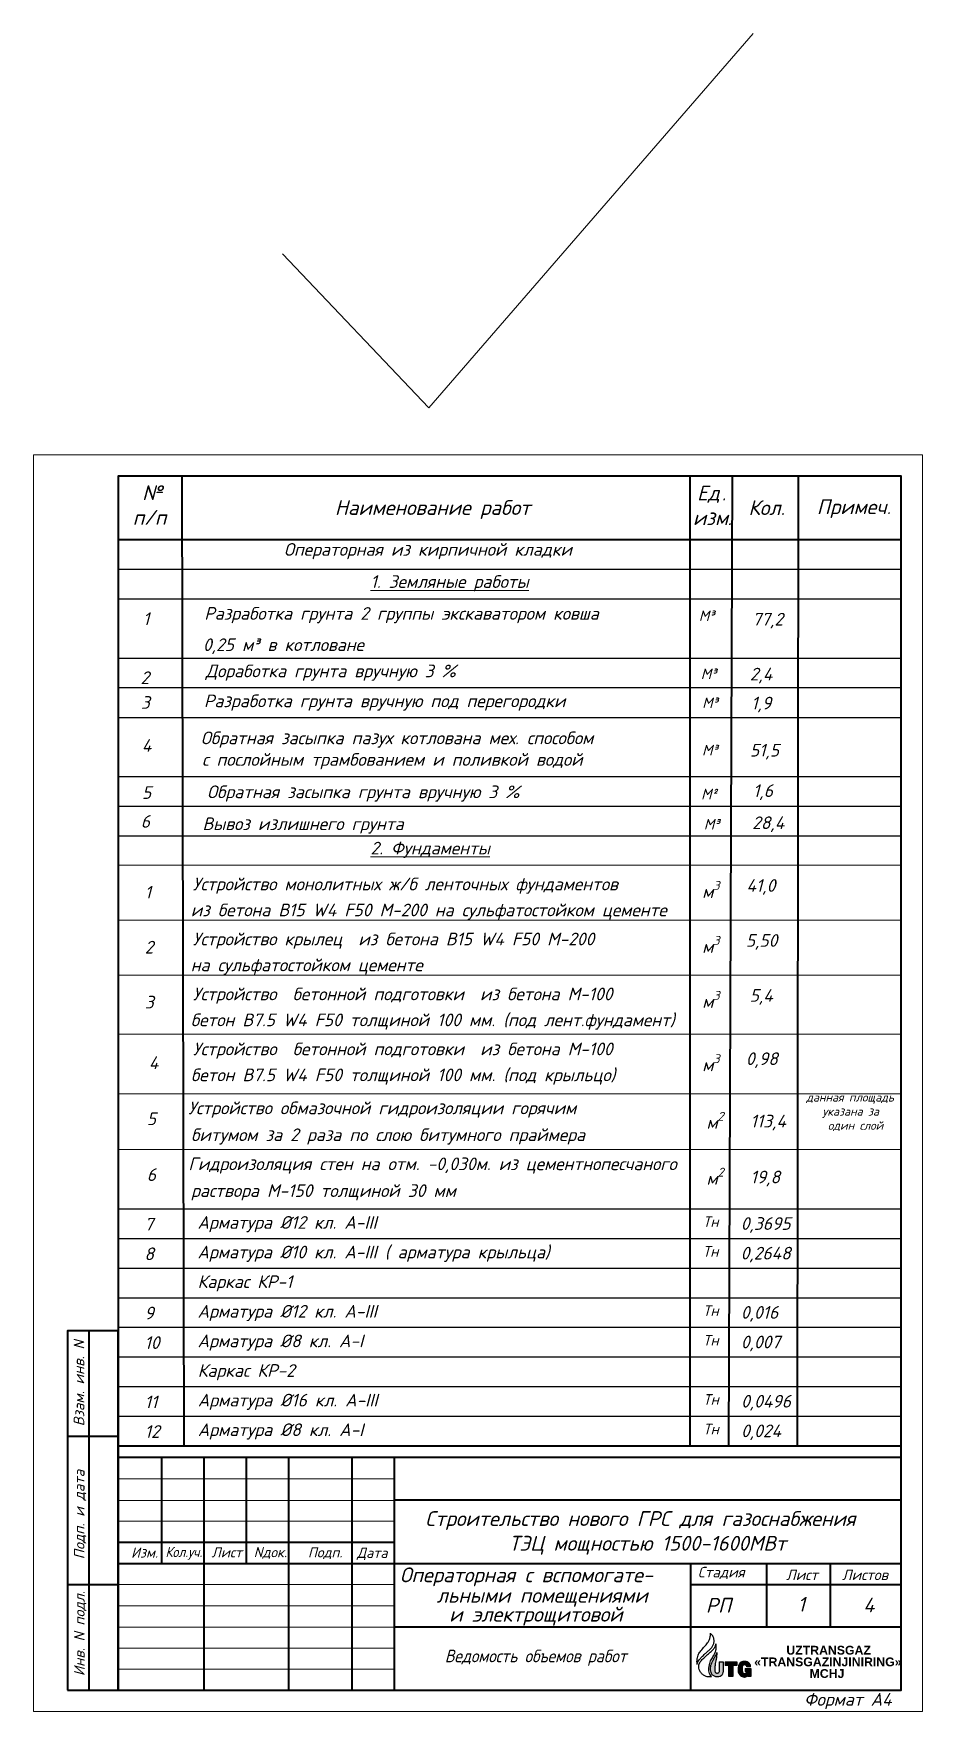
# Model space of a CAD drawing. Extents: x 108150 to 142535, y -18867 to -9422.
# Drawn here: x 141641.3 to 141851.3, y -16848.3 to -16451.7 of the extents above; entities that cross this region are included whole.
import ezdxf

# ---------------------------------------------------------------- set-up
doc = ezdxf.new("R2010")
doc.units = 0
doc.header["$MEASUREMENT"] = 0
doc.layers.add('12321', color=7, linetype='Continuous')
doc.layers.add('PDF2_Text', color=5, linetype='Continuous')
for name, color, linetype, lineweight in [('SNOVNOY', 3, 'Continuous', 70), ('Выносные', 8, 'Continuous', 15), ('Основные', 4, 'Continuous', 40), ('Текст', 2, 'Continuous', 15)]:
    doc.layers.add(name, color=color, linetype=linetype, lineweight=lineweight)
doc.styles.add('PDF Arial', font='arial.ttf')
doc.styles.add('ГОСТ', font='isocpeur.ttf', dxfattribs={"oblique": 15, "height": 2.5})
doc.styles.add('ГОСТ09', font='isocpeur.ttf', dxfattribs={"width": 0.9, "oblique": 15, "height": 3.5})
doc.styles.add('ГОСТ2.5', font='isocpeur.ttf', dxfattribs={"oblique": 15, "height": 2.5})
doc.styles.add('ГОСТ3', font='isocpeur.ttf', dxfattribs={"oblique": 15, "height": 3})

msp = doc.modelspace()

# ---------------------------------------------------------------- hatches: boundary and pattern name
at = {"layer": '12321', "lineweight": 25, "ltscale": 2}
h = msp.add_hatch(color=170, dxfattribs=at)
h.dxf.hatch_style = 1
edge = h.paths.add_edge_path()
edge.add_line((141804.2659, -16836.5821), (141803.3107, -16836.5821))
edge.add_line((141803.3107, -16836.5821), (141803.3107, -16838.7972))
edge.add_spline(control_points=[(141803.3107, -16838.7972), (141803.2978, -16838.9082), (141803.2777, -16839.0818), (141803.112, -16839.294), (141802.8993, -16839.3353), (141802.6835, -16839.3496), (141802.5276, -16839.2175), (141802.4349, -16839.0296), (141802.3964, -16838.8049), (141802.4007, -16838.4291), (141802.3834, -16837.9629), (141802.4234, -16837.4474), (141802.484, -16836.941), (141802.61, -16836.4605), (141802.6791, -16835.8562), (141802.8433, -16835.1958), (141802.8337, -16834.6757), (141802.8286, -16834.3988)], knot_values=[0, 0, 0, 0, 0.32175029, 0.50372886, 0.7413174, 0.93122956, 1.11213119, 1.29654799, 1.53988838, 1.77020295, 2.39711599, 2.90378622, 3.28253457, 3.88886889, 4.35336348, 5.06194669, 5.86905617, 5.86905617, 5.86905617, 5.86905617], degree=3, periodic=0)
edge.add_spline(control_points=[(141802.8286, -16834.3988), (141802.8189, -16834.42), (141802.716, -16834.6438), (141802.4703, -16835.1517), (141802.0655, -16835.8878), (141801.6636, -16836.6616), (141801.3165, -16837.43), (141801.3038, -16837.9675), (141801.2973, -16838.2429)], knot_values=[0, 0, 0, 0, 0.06833028, 0.72117683, 1.65163806, 2.52459263, 3.28438922, 4.0823675, 4.0823675, 4.0823675, 4.0823675], degree=3, periodic=0)
edge.add_spline(control_points=[(141801.2973, -16838.2429), (141801.301, -16838.3174), (141801.3152, -16838.6019), (141801.3714, -16839.0935), (141801.6375, -16839.6967), (141802.2259, -16840.0792), (141802.8998, -16840.2141), (141803.5632, -16840.0891), (141804.0536, -16839.697), (141804.236, -16839.2069), (141804.2579, -16838.9014), (141804.2659, -16838.7885)], knot_values=[0, 0, 0, 0, 0.2184505, 0.83381126, 1.44661398, 2.07318585, 2.80467327, 3.4162574, 3.99187545, 4.55748986, 4.88904194, 4.88904194, 4.88904194, 4.88904194], degree=3, periodic=0)
edge.add_line((141804.2659, -16838.7885), (141804.2659, -16836.5821))
h = msp.add_hatch(color=170, dxfattribs=at)
h.dxf.hatch_style = 1
h.paths.add_polyline_path([(141806.575, -16837.506), (141807.4672, -16837.506), (141807.4672, -16836.5821), (141804.764, -16836.5821), (141804.764, -16837.506), (141805.6029, -16837.506), (141805.6029, -16840.0631), (141806.575, -16840.0631)])
h = msp.add_hatch(color=170, dxfattribs=at)
h.dxf.hatch_style = 1
edge = h.paths.add_edge_path()
edge.add_spline(control_points=[(141810.7541, -16837.7948), (141810.7501, -16837.7089), (141810.7418, -16837.53), (141810.6622, -16837.2597), (141810.5211, -16837.0092), (141810.351, -16836.8455), (141810.1865, -16836.7292), (141810.0407, -16836.6335), (141809.8383, -16836.5775), (141809.6154, -16836.5175), (141809.3068, -16836.5193), (141808.9191, -16836.5022), (141808.4619, -16836.6662), (141808.1188, -16837.0652), (141807.8995, -16837.5231), (141807.7856, -16838.1226), (141807.7665, -16838.6754), (141807.8922, -16839.175), (141808.0997, -16839.5124), (141808.3442, -16839.893), (141808.716, -16840.0861), (141809.0372, -16840.1768), (141809.2734, -16840.205), (141809.5109, -16840.1883), (141809.7266, -16840.1037), (141809.9049, -16839.9869), (141810.0268, -16839.9074), (141810.0766, -16839.8749)], knot_values=[0, 0, 0, 0, 0.25111067, 0.5227896, 0.81665353, 1.0828984, 1.20521301, 1.40771753, 1.58789185, 1.81639069, 2.08087123, 2.48608788, 2.94981708, 3.44112246, 3.985778, 4.42046793, 5.22027539, 5.58514014, 5.90745935, 6.37746939, 6.88525477, 7.08490717, 7.35582828, 7.57743803, 7.77434882, 8.02634128, 8.20040993, 8.20040993, 8.20040993, 8.20040993], degree=3, periodic=0)
edge.add_line((141810.0766, -16839.8749), (141810.0766, -16840.0561))
edge.add_line((141810.0766, -16840.0561), (141810.8013, -16840.0561))
edge.add_line((141810.8013, -16840.0561), (141810.8013, -16838.2096))
edge.add_line((141810.8013, -16838.2096), (141809.4965, -16838.2096))
edge.add_line((141809.4965, -16838.2096), (141809.4965, -16838.8786))
edge.add_line((141809.4965, -16838.8786), (141809.9012, -16838.8786))
edge.add_spline(control_points=[(141809.9012, -16838.8786), (141809.9055, -16838.943), (141809.9141, -16839.0715), (141809.808, -16839.2355), (141809.6296, -16839.3501), (141809.412, -16839.3428), (141809.159, -16839.3493), (141808.9183, -16839.1955), (141808.7948, -16838.9046), (141808.7456, -16838.5773), (141808.7592, -16838.2205), (141808.759, -16837.9067), (141808.803, -16837.6394), (141808.9291, -16837.437), (141809.1632, -16837.3112), (141809.4323, -16837.3057), (141809.6764, -16837.4147), (141809.8405, -16837.5909), (141809.8438, -16837.7384), (141809.845, -16837.7948)], knot_values=[0, 0, 0, 0, 0.18476977, 0.36821541, 0.54027769, 0.78268383, 0.98616211, 1.27703997, 1.54700192, 1.88874392, 2.2406241, 2.58982635, 2.80813824, 3.0254609, 3.2613069, 3.55693344, 3.77661183, 4.03780399, 4.19947695, 4.19947695, 4.19947695, 4.19947695], degree=3, periodic=0)
edge.add_line((141809.845, -16837.7948), (141810.7541, -16837.7948))

# ---------------------------------------------------------------- linework, layer by layer
at = {"color": 1, "linetype": 'Continuous', "lineweight": 0}
for p, q in [((141734.7005, -16540.223), (141811.3212, -16451.7285)), ((141700.1584, -16503.821), (141734.7005, -16540.223))]:
    msp.add_line(p, q, dxfattribs=at)
at = {"layer": '12321', "color": 170, "lineweight": 25, "ltscale": 2}
for p, q in [((141803.3107, -16836.5821, -754.4947), (141804.2659, -16836.5821, -754.4947)), ((141803.3107, -16836.5821, -754.4947), (141803.3107, -16838.7972, -754.4947)), ((141804.2659, -16836.5821, -754.4947), (141804.2659, -16838.7885, -754.4947)), ((141804.764, -16836.5821, -754.4947), (141807.4672, -16836.5821, -754.4947)), ((141804.764, -16836.5821, -754.4947), (141804.764, -16837.506, -754.4947)), ((141805.6029, -16837.506, -754.4947), (141804.764, -16837.506, -754.4947)), ((141805.6029, -16840.0631, -754.4947), (141805.6029, -16837.506, -754.4947)), ((141807.4672, -16837.506, -754.4947), (141806.575, -16837.506, -754.4947)), ((141806.575, -16837.506, -754.4947), (141806.575, -16840.0631, -754.4947)), ((141807.4672, -16836.5821, -754.4947), (141807.4672, -16837.506, -754.4947)), ((141809.4965, -16838.2096, -754.4947), (141810.8013, -16838.2096, -754.4947)), ((141809.4965, -16838.2096, -754.4947), (141809.4965, -16838.8786, -754.4947)), ((141809.4965, -16838.8786, -754.4947), (141809.9012, -16838.8786, -754.4947)), ((141810.7541, -16837.7948, -754.4947), (141809.845, -16837.7948, -754.4947)), ((141810.8013, -16838.2096, -754.4947), (141810.8013, -16840.0561, -754.4947)), ((141806.575, -16840.0631, -754.4947), (141805.6029, -16840.0631, -754.4947)), ((141810.0766, -16840.0561, -754.4947), (141810.0766, -16839.8749, -754.4947)), ((141810.8013, -16840.0561, -754.4947), (141810.0766, -16840.0561, -754.4947))]:
    msp.add_line(p, q, dxfattribs=at)
at = {"layer": '12321', "color": 150, "lineweight": 25, "ltscale": 2}
for points in [[(141798.1454, -16837.2436, -754.4947), (141798.0796, -16836.4899, -754.4947), (141798.2012, -16835.6321, -754.4947), (141798.3499, -16835.0039, -754.4947), (141798.823, -16834.2609, -754.4947), (141799.6615, -16833.2253, -754.4947), (141800.2293, -16832.5693, -754.4947), (141800.5807, -16832.1302, -754.4947), (141800.8173, -16831.779, -754.4947), (141801.1117, -16831.1281, -754.4947), (141801.192, -16830.8156, -754.4947), (141801.2505, -16830.3638, -754.4947), (141801.2554, -16830.0211, -754.4947), (141801.2415, -16829.8374, -754.4947)], [(141798.1454, -16837.2436, -754.4947), (141798.3147, -16836.6133, -754.4947), (141798.6321, -16836.1142, -754.4947), (141799.1739, -16835.4881, -754.4947), (141800.0156, -16834.6738, -754.4947), (141800.5774, -16834.1732, -754.4947), (141801.173, -16833.6523, -754.4947), (141801.6936, -16833.0486, -754.4947), (141801.9652, -16832.4605, -754.4947), (141802.0818, -16832.0749, -754.4947), (141802.1042, -16831.2977, -754.4947), (141801.9178, -16830.7366, -754.4947), (141801.638, -16830.2666, -754.4947), (141801.3776, -16829.9968, -754.4947), (141801.2415, -16829.8374, -754.4947)]]:
    msp.add_spline(points, degree=3, dxfattribs=at)
at = {"layer": '12321', "color": 82, "lineweight": 25, "ltscale": 2, "true_color": 0x41c20a}
for points in [[(141801.5334, -16840.1548, -754.4947), (141800.6749, -16840.158, -754.4947), (141799.9159, -16839.9166, -754.4947), (141799.3149, -16839.506, -754.4947), (141798.8355, -16838.9, -754.4947), (141798.7378, -16838.718, -754.4947), (141798.5345, -16838.1208, -754.4947), (141798.5097, -16837.5194, -754.4947), (141798.6366, -16837.054, -754.4947), (141799.1302, -16836.2747, -754.4947), (141799.8626, -16835.5591, -754.4947), (141800.8152, -16834.678, -754.4947), (141801.6319, -16833.9748, -754.4947), (141801.9745, -16833.5786, -754.4947), (141802.3697, -16832.9629, -754.4947), (141802.4801, -16832.6417, -754.4947), (141802.5437, -16832.3435, -754.4947)], [(141801.5334, -16840.1548, -754.4947), (141801.0522, -16839.3484, -754.4947), (141800.9031, -16838.7184, -754.4947), (141800.9368, -16837.7494, -754.4947), (141801.0993, -16836.9973, -754.4947), (141801.3168, -16836.3807, -754.4947), (141801.8583, -16835.4241, -754.4947), (141802.1504, -16834.8753, -754.4947), (141802.4673, -16834.2038, -754.4947), (141802.5685, -16833.82, -754.4947), (141802.6289, -16833.3504, -754.4947), (141802.6529, -16832.9454, -754.4947), (141802.6253, -16832.6191, -754.4947), (141802.5437, -16832.3435, -754.4947)]]:
    msp.add_spline(points, degree=3, dxfattribs=at)
at = {"layer": '12321', "color": 170, "lineweight": 25, "ltscale": 2}
for points in [[(141801.2973, -16838.2429, -754.4947), (141801.3718, -16837.4286, -754.4947), (141801.6524, -16836.7024, -754.4947), (141802.0598, -16835.9061, -754.4947), (141802.5073, -16835.0642, -754.4947), (141802.7994, -16834.4624, -754.4947), (141802.8286, -16834.3988, -754.4947)], [(141803.3107, -16838.7972, -754.4947), (141803.2344, -16839.118, -754.4947), (141803.1145, -16839.2608, -754.4947), (141802.8819, -16839.3327, -754.4947), (141802.6875, -16839.3244, -754.4947), (141802.5401, -16839.212, -754.4947), (141802.4513, -16839.0452, -754.4947), (141802.4034, -16838.8005, -754.4947), (141802.3981, -16838.5645, -754.4947), (141802.3954, -16837.9222, -754.4947), (141802.4309, -16837.4042, -754.4947), (141802.4815, -16837.0194, -754.4947), (141802.6058, -16836.4107, -754.4947), (141802.6777, -16835.9402, -754.4947), (141802.8056, -16835.2255, -754.4947), (141802.8286, -16834.3988, -754.4947)], [(141804.2659, -16838.7885, -754.4947), (141804.2295, -16839.1263, -754.4947), (141804.0112, -16839.6631, -754.4947), (141803.5548, -16840.0368, -754.4947), (141802.9423, -16840.1691, -754.4947), (141802.2072, -16840.0225, -754.4947), (141801.6825, -16839.6525, -754.4947), (141801.4038, -16839.0899, -754.4947), (141801.3097, -16838.4664, -754.4947), (141801.2973, -16838.2429, -754.4947)], [(141810.7541, -16837.7948, -754.4947), (141810.7323, -16837.5384, -754.4947), (141810.655, -16837.271, -754.4947), (141810.5042, -16837.0103, -754.4947), (141810.3099, -16836.8188, -754.4947), (141810.2084, -16836.7453, -754.4947), (141810.0297, -16836.6398, -754.4947), (141809.8543, -16836.5821, -754.4947), (141809.626, -16836.5304, -754.4947), (141809.3553, -16836.5172, -754.4947), (141808.9402, -16836.5287, -754.4947), (141808.4954, -16836.6957, -754.4947), (141808.1496, -16837.0616, -754.4947), (141807.9089, -16837.5651, -754.4947), (141807.8169, -16838.0009, -754.4947), (141807.8143, -16838.8204, -754.4947), (141807.9141, -16839.1807, -754.4947), (141808.0744, -16839.4695, -754.4947), (141808.3659, -16839.8528, -754.4947), (141808.8179, -16840.1107, -754.4947), (141809.0149, -16840.1658, -754.4947), (141809.2907, -16840.1973, -754.4947), (141809.5167, -16840.1757, -754.4947), (141809.7058, -16840.1053, -754.4947), (141809.9272, -16839.9724, -754.4947), (141810.0766, -16839.8749, -754.4947)], [(141809.845, -16837.7948, -754.4947), (141809.826, -16837.6302, -754.4947), (141809.6575, -16837.4223, -754.4947), (141809.4521, -16837.3302, -754.4947), (141809.1493, -16837.3381, -754.4947), (141808.9386, -16837.4565, -754.4947), (141808.8175, -16837.6434, -754.4947), (141808.7711, -16837.8622, -754.4947), (141808.7569, -16838.2197, -754.4947), (141808.7569, -16838.5803, -754.4947), (141808.8148, -16838.9256, -754.4947), (141808.9386, -16839.173, -754.4947), (141809.1914, -16839.331, -754.4947), (141809.3994, -16839.345, -754.4947), (141809.6467, -16839.3221, -754.4947), (141809.7961, -16839.2284, -754.4947), (141809.8938, -16839.0678, -754.4947), (141809.9012, -16838.8786, -754.4947)]]:
    msp.add_spline(points, degree=3, dxfattribs=at)
at = {"layer": 'Выносные'}
for p, q in [((141661.3475, -16648.334, -754.4947), (141846.3475, -16648.334, -754.4947)), ((141661.3619, -16661.3276, -754.4947), (141846.3619, -16661.3276, -754.4947)), ((141661.3619, -16674.3213, -754.4947), (141846.3619, -16674.3213, -754.4947)), ((141661.3762, -16688.2196, -754.4947), (141846.3762, -16688.2196, -754.4947)), ((141661.3402, -16702.3276, -754.4947), (141846.3402, -16702.3276, -754.4947)), ((141661.3459, -16702.3276, -754.4947), (141846.3459, -16702.3276, -754.4947)), ((141661.1741, -16715.5407, -754.4947), (141846.1741, -16715.5407, -754.4947)), ((141661.2993, -16715.5407, -754.4947), (141846.2993, -16715.5407, -754.4947)), ((141661.3475, -16793.3494, -754.4947), (141726.5457, -16793.3494, -754.4947)), ((141726.5194, -16798.4799, -754.4947), (141661.3878, -16798.4799, -754.4947)), ((141661.3475, -16803.3494, -754.4947), (141726.5457, -16803.3494, -754.4947)), ((141661.3475, -16818.3494, -754.4947), (141726.5457, -16818.3494, -754.4947)), ((141661.3475, -16823.3494, -754.4947), (141726.5457, -16823.3494, -754.4947)), ((141726.5194, -16828.3811, -754.4947), (141661.3878, -16828.3811, -754.4947)), ((141661.3475, -16833.3494, -754.4947), (141726.5457, -16833.3494, -754.4947)), ((141661.3475, -16838.3494, -754.4947), (141726.5457, -16838.3494, -754.4947))]:
    msp.add_line(p, q, dxfattribs=at)
at = {"layer": 'Выносные', "elevation": -754.4947}
msp.add_lwpolyline([(141641.3475, -16848.334), (141851.3475, -16848.334), (141851.3475, -16551.334), (141641.3475, -16551.334)], close=True, dxfattribs=at)
at = {"layer": 'Основные'}
for p, q in [((141676.3956, -16556.334, -754.4947), (141676.8157, -16785.5407, -754.4947)), ((141796.3577, -16556.334, -754.4947), (141796.4021, -16785.5407, -754.4947)), ((141806.3677, -16556.334, -754.4947), (141805.5353, -16785.5407, -754.4947)), ((141822.0226, -16556.334, -754.4947), (141821.7404, -16785.5407, -754.4947)), ((141661.3475, -16571.334, -754.4947), (141846.3475, -16571.334, -754.4947)), ((141654.3766, -16758.334, -754.4947), (141654.3766, -16843.334, -754.4947)), ((141649.3475, -16783.3032, -754.4947), (141661.3475, -16783.3032, -754.4947)), ((141661.3134, -16785.5407, -754.4947), (141846.3134, -16785.5407, -754.4947)), ((141846.3475, -16788.334, -754.4947), (141661.3475, -16788.334, -754.4947)), ((141671.5457, -16788.334, -754.4947), (141671.5457, -16813.3494, -754.4947)), ((141681.5457, -16788.334, -754.4947), (141681.5457, -16843.334, -754.4947)), ((141691.5457, -16788.334, -754.4947), (141691.5457, -16813.3494, -754.4947)), ((141701.5457, -16788.334, -754.4947), (141701.5457, -16843.334, -754.4947)), ((141716.5457, -16788.334, -754.4947), (141716.5457, -16843.334, -754.4947)), ((141726.5457, -16788.334, -754.4947), (141726.5457, -16843.334, -754.4947)), ((141726.5457, -16798.3494, -754.4947), (141846.3475, -16798.3494, -754.4947)), ((141726.5457, -16813.3494, -754.4947), (141846.3475, -16813.3494, -754.4947)), ((141796.5457, -16813.3494, -754.4947), (141796.5457, -16843.334, -754.4947)), ((141814.5457, -16813.3494, -754.4947), (141814.5457, -16828.3494, -754.4947)), ((141829.5457, -16813.3494, -754.4947), (141829.5457, -16828.3494, -754.4947)), ((141649.3475, -16818.3032, -754.4947), (141661.3475, -16818.3032, -754.4947)), ((141796.5457, -16818.3494, -754.4947), (141846.3475, -16818.3494, -754.4947)), ((141726.5457, -16828.3494, -754.4947), (141846.3475, -16828.3494, -754.4947))]:
    msp.add_line(p, q, dxfattribs=at)
at = {"layer": 'Основные', "color": 252, "lineweight": 25}
for p, q in [((141661.3475, -16578.334, -754.4947), (141846.3475, -16578.334, -754.4947)), ((141661.3475, -16585.334, -754.4947), (141846.3475, -16585.334, -754.4947)), ((141661.3475, -16599.334, -754.4947), (141846.3475, -16599.334, -754.4947)), ((141661.3475, -16606.334, -754.4947), (141846.3475, -16606.334, -754.4947)), ((141661.3475, -16613.364, -754.4947), (141846.3475, -16613.364, -754.4947)), ((141661.3475, -16627.334, -754.4947), (141846.3475, -16627.334, -754.4947)), ((141661.3475, -16634.334, -754.4947), (141846.3475, -16634.334, -754.4947)), ((141661.3475, -16641.334, -754.4947), (141846.3475, -16641.334, -754.4947)), ((141661.3134, -16729.5407, -754.4947), (141846.3134, -16729.5407, -754.4947)), ((141661.3134, -16736.5407, -754.4947), (141846.3134, -16736.5407, -754.4947)), ((141661.3134, -16743.5407, -754.4947), (141846.3134, -16743.5407, -754.4947)), ((141661.3134, -16750.5407, -754.4947), (141846.3134, -16750.5407, -754.4947)), ((141661.3134, -16757.5407, -754.4947), (141846.3134, -16757.5407, -754.4947)), ((141661.3134, -16764.5407, -754.4947), (141846.3134, -16764.5407, -754.4947)), ((141661.3134, -16771.5407, -754.4947), (141846.3134, -16771.5407, -754.4947)), ((141661.3134, -16778.5407, -754.4947), (141846.3134, -16778.5407, -754.4947))]:
    msp.add_line(p, q, dxfattribs=at)
at = {"layer": 'Основные', "color": 4}
for p, q in [((141661.3475, -16808.3494, -754.4947), (141726.5457, -16808.3494, -754.4947)), ((141726.5194, -16813.4305, -754.4947), (141661.3878, -16813.4305, -754.4947))]:
    msp.add_line(p, q, dxfattribs=at)
at = {"layer": 'Основные', "elevation": -754.4947}
for points in [[(141661.3475, -16843.334), (141846.3475, -16843.334), (141846.3475, -16556.334), (141661.3475, -16556.334)], [(141649.3475, -16843.334), (141661.3475, -16843.334), (141661.3475, -16758.334), (141649.3475, -16758.334)]]:
    msp.add_lwpolyline(points, close=True, dxfattribs=at)

# ---------------------------------------------------------------- texts
at = {"color": 2, "ltscale": 0.9, "style": 'ГОСТ3', "oblique": 15}
for s, p in [('0,3695', (141808.4417, -16734.5086, -754.4947)), ('0,2648 ', (141808.4162, -16741.5086, -754.4947)), ('0,016', (141808.4697, -16755.5086, -754.4947)), ('0,007', (141808.4697, -16762.5086, -754.4947)), ('0,0496', (141808.5119, -16776.5086, -754.4947)), ('0,024', (141808.5119, -16783.5086, -754.4947))]:
    msp.add_text(s, height=3, dxfattribs=at).set_placement(p)
at = {"color": 2, "ltscale": 0.9, "insert": (141818.8168, -16702.1759, -754.4947), "char_height": 3, "width": 38.26247, "attachment_point": 1, "style": 'ГОСТ3'}
msp.add_mtext('  {\\H0.66667x; данная площадь\\P       указана за \\P        один слой}', dxfattribs=at)
at = {"layer": 'PDF2_Text', "lineweight": 25, "char_height": 2.07708, "attachment_point": 7, "style": 'PDF Arial'}
for s, insert in [('{\\fArial|b1|i0|c204|p34;«TRANSGAZINJINIRING»}', (141811.596, -16837.6816, -754.4947)), ('{\\fArial|b1|i0|c204|p34;UZTRANSGAZ}', (141819.1943, -16834.9259, -754.4947)), ('{\\fArial|b1|i0|c204|p34;MCHJ}', (141824.6935, -16840.4373, -754.4947))]:
    msp.add_mtext(s, dxfattribs=dict(at, insert=insert))
at = {"layer": 'SNOVNOY', "color": 3, "insert": (141733.7799, -16800.994, -754.4947), "char_height": 3.5, "width": 108.046652, "attachment_point": 1}
msp.add_mtext('\\pi0.10079;{\\fISOCPEUR|b0|i1|c204|p34;Строительство нового ГРС для газоснабжения \\P\\pi19.88905;ТЭЦ мощностью 1500-1600МВт}', dxfattribs=at)
at = {"layer": 'Текст', "linetype": 'ByBlock', "style": 'ГОСТ', "oblique": 15}
for s, p in [('Ед', (141798.0883, -16562.097, -754.4947)), ('.', (141803.9262, -16562.097, -754.4947)), ('изм', (141797.1066, -16567.9303, -754.4947)), ('.', (141805.288, -16567.9303, -754.4947))]:
    msp.add_text(s, height=3.5, dxfattribs=at).set_placement(p)
at = {"layer": 'Текст', "style": 'ГОСТ', "oblique": 15}
for s, p in [('Взам. инв. N', (141653.3198, -16780.9181, 1433.6043)), ('Подп. и дата', (141653.3887, -16812.3784, 1433.6043)), ('Инв. N подл.', (141653.4165, -16839.981, 1433.6043))]:
    msp.add_text(s, height=2.5, rotation=90, dxfattribs=at).set_placement(p)
at = {"layer": 'Текст', "color": 2, "style": 'ГОСТ', "oblique": 15}
for s, height, p in [('Изм.', 2.4, (141664.3887, -16811.9799, 1433.6043)), ('Лист', 2.4, (141683.3918, -16811.9117, 1433.6043)), ('Nдок.', 2.4, (141693.3571, -16811.8887, 1433.6043)), ('Подп.', 2.4, (141706.1713, -16811.9216, 1433.6043)), ('Дата', 2.4, (141717.7417, -16812.039, 1433.6043)), ('Стадия', 2.5, (141798.2817, -16816.6561, 1433.6043)), ('Лист', 2.5, (141819.1242, -16817.295, 1433.6043)), ('Листов', 2.5, (141832.338, -16817.295, 1433.6043))]:
    msp.add_text(s, height=height, dxfattribs=at).set_placement(p)
at = {"layer": 'Текст', "color": 2, "style": 'ГОСТ', "oblique": 15, "width": 0.9}
msp.add_text('Кол.уч.', height=2.4, dxfattribs=at).set_placement((141672.5036, -16811.8407, 1433.6043))
at = {"layer": 'Текст', "style": 'ГОСТ', "oblique": 15}
msp.add_text('Формат А4', height=3, dxfattribs=at).set_placement((141823.3883, -16846.9903, 1433.6043))
at = {"layer": 'Текст', "attachment_point": 1}
for s, insert, char_height, width, style in [('{\\fISOCPEUR|b0|i0|c204|p34; №^Jп/п }', (141664.7781, -16558.506, -754.4947), 3.5, 865.941396, 'ГОСТ'), ('{\\fISOCPEUR|b0|i0|c204|p34;Наименование работ}', (141712.5221, -16562.0163, -754.4947), 3.5, 865.941396, 'ГОСТ'), ('{\\fISOCPEUR|b0|i0|c204|p34;Кол.}', (141810.2399, -16562.0451, -754.4947), 3.5, 865.941396, 'ГОСТ'), ('Примеч.', (141826.3906, -16561.8304, -754.4947), 3.5, 865.941396, 'ГОСТ'), ('   Операторная из кирпичной кладки', (141694.7764, -16572.1668, -754.4947), 3, 865.941396, 'ГОСТ'), ('\\pi43.113;{\\L1. Земляные работы}', (141677.837, -16579.7629, -754.4947), 3, 115.731719, 'ГОСТ'), ('1', (141667.2018, -16588.5448, -754.4947), 3, 865.941396, 'ГОСТ'), ('Разработка грунта 2 группы экскаватором ковша  ', (141681.6737, -16587.2895, -754.4947), 3, 865.941396, 'ГОСТ3'), (' {\\H0.83333x;М³}', (141796.607, -16588.099, -754.4947), 3, 865.941396, 'ГОСТ3'), ('77,2', (141811.1531, -16588.6587, -754.4947), 3, 865.941396, 'ГОСТ3'), (' 0,25 м³ в котловане', (141679.4712, -16594.6847, -754.4947), 3, 865.941396, 'ГОСТ3'), ('Доработка грунта вручную 3 %', (141682.0001, -16600.8913, -754.4947), 3, 865.941396, 'ГОСТ3'), (' {\\H0.83333x;М³}', (141797.074, -16601.8204, -754.4947), 3, 865.941396, 'ГОСТ3'), ('2,4', (141810.579, -16601.6302, -754.4947), 3, 865.941396, 'ГОСТ3'), ('2', (141666.625, -16602.4848, -754.4947), 3, 865.941396, 'ГОСТ'), ('3', (141666.6992, -16608.3454, -754.4947), 3, 865.941396, 'ГОСТ'), ('Разработка грунта вручную под перегородки', (141681.5895, -16607.9662, -754.4947), 3, 865.941396, 'ГОСТ3'), (' {\\H0.83333x;М³}', (141797.3972, -16608.6756, -754.4947), 3, 865.941396, 'ГОСТ3'), ('1,9', (141810.9022, -16608.4854, -754.4947), 3, 865.941396, 'ГОСТ3'), ('Обратная засыпка пазух котлована мех. способом  ', (141680.8712, -16616.7134, -754.4947), 3, 865.941396, 'ГОСТ3'), ('4', (141666.9204, -16618.5044, -754.4947), 3, 865.941396, 'ГОСТ'), (' {\\H0.83333x;М³}', (141797.373, -16619.8476, -754.4947), 3, 865.941396, 'ГОСТ3'), ('51,5', (141810.5825, -16619.6267, -754.4947), 3, 865.941396, 'ГОСТ3'), ('с послойным трамбованием и поливкой водой', (141681.1594, -16621.8164, -754.4947), 3, 865.941396, 'ГОСТ3'), ('5', (141666.9457, -16629.6392, -754.4947), 3, 865.941396, 'ГОСТ'), ('Обратная засыпка грунта вручную 3 %', (141682.3368, -16629.4609, -754.4947), 3, 865.941396, 'ГОСТ3'), ('1,6', (141811.3352, -16629.1886, -754.4947), 3, 865.941396, 'ГОСТ3'), (' {\\H0.83333x;М²}', (141797.1493, -16630.2352, -754.4947), 3, 865.941396, 'ГОСТ3'), ('6', (141666.6777, -16636.4556, -754.4947), 3, 865.941396, 'ГОСТ'), ('Вывоз излишнего грунта ', (141681.2551, -16637.0163, -754.4947), 3, 865.941396, 'ГОСТ3'), (' {\\H0.83333x;М³}', (141797.7915, -16637.3728, -754.4947), 3, 865.941396, 'ГОСТ3'), ('28,4', (141811.1205, -16636.7718, -754.4947), 3, 865.941396, 'ГОСТ3'), ('\\pi43.113;{\\L2. Фундаменты}', (141677.837, -16642.7629, -754.4947), 3, 115.731719, 'ГОСТ'), ('1', (141667.6145, -16653.186, -754.4947), 3, 865.941396, 'ГОСТ3'), ('Устройство монолитных ж/б ленточных фундаментов', (141678.9688, -16651.2553, -754.4947), 3, 865.941396, 'ГОСТ3'), ('\\A1;\\pi1.11471;м{\\H0.7x;\\S3^ ;}', (141798.189, -16652.0331, -754.4947), 3, 7.765925, 'ГОСТ'), ('\\A1;\\pi0.25604;41,0', (141809.5181, -16651.6019, -754.4947), 3, 7.765925, 'ГОСТ'), ('из бетона В15 W4 F50 М-200 на сульфатостойком цементе ', (141678.4796, -16657.3885, -754.4947), 3, 865.941396, 'ГОСТ3'), ('Устройство крылец  из бетона В15 W4 F50 М-200', (141678.9688, -16664.249, -754.4947), 3, 865.941396, 'ГОСТ3'), ('\\A1;\\pi1.11471;м{\\H0.7x;\\S3^ ;}', (141798.189, -16665.0268, -754.4947), 3, 7.765925, 'ГОСТ'), ('\\A1;\\pi0.10604;5,50', (141809.5181, -16664.5956, -754.4947), 3, 7.765925, 'ГОСТ'), ('2', (141667.6145, -16666.1797, -754.4947), 3, 865.941396, 'ГОСТ3'), ('на сульфатостойком цементе\\P ', (141678.4796, -16670.3821, -754.4947), 3, 865.941396, 'ГОСТ3'), ('Устройство  бетонной подготовки  из бетона М-100', (141678.9833, -16677.2426, -754.4947), 3, 865.941396, 'ГОСТ3'), ('3', (141667.629, -16679.1733, -754.4947), 3, 865.941396, 'ГОСТ3'), ('\\A1;\\pi1.11471;м{\\H0.7x;\\S3^ ;}', (141798.2035, -16678.0204, -754.4947), 3, 7.765925, 'ГОСТ'), ('\\A1;\\pi1.00604;5,4', (141809.5326, -16677.5892, -754.4947), 3, 7.765925, 'ГОСТ'), ('бетон В7.5 W4 F50 толщиной 100 мм. (под лент.фундамент) ', (141678.494, -16683.3758, -754.4947), 3, 865.941396, 'ГОСТ3'), ('Устройство  бетонной подготовки  из бетона М-100', (141679.0094, -16690.2363, -754.4947), 3, 865.941396, 'ГОСТ3'), ('\\A1;\\pi1.11471;м{\\H0.7x;\\S3^ ;}', (141798.2035, -16692.9798, -754.4947), 3, 7.765925, 'ГОСТ'), ('\\A1;\\pi0.10604;0,98', (141809.5326, -16692.5486, -754.4947), 3, 7.765925, 'ГОСТ'), ('4', (141668.584, -16693.503, -754.4947), 3, 865.941396, 'ГОСТ3'), ('бетон В7.5 W4 F50 толщиной 100 мм. (под крыльцо) ', (141678.5201, -16696.3695, -754.4947), 3, 865.941396, 'ГОСТ3'), ('Устройство обмазочной гидроизоляции горячим ', (141677.9076, -16704.1799, -754.4947), 3, 865.941396, 'ГОСТ'), ('5', (141668.0939, -16706.7421, -754.4947), 3, 865.941396, 'ГОСТ3'), ('\\A1;\\pi1.11471;м{\\H0.7x;\\S2^ ;}', (141799.1992, -16706.6044, -754.4947), 3, 7.765925, 'ГОСТ'), ('\\A1;113,4', (141810.7141, -16707.2965, -754.4947), 3, 7.90814, 'ГОСТ'), ('битумом за 2 раза по слою битумного праймера ', (141678.5448, -16710.5187, -754.4947), 3, 865.941396, 'ГОСТ'), ('6', (141668.0965, -16719.9551, -754.4947), 3, 865.941396, 'ГОСТ3'), ('Гидроизоляция стен на отм. -0,030м. из цементнопесчаного ', (141677.9102, -16717.393, -754.4947), 3, 865.941396, 'ГОСТ'), ('\\A1;\\pi1.11471;м{\\H0.7x;\\S2^ ;}', (141799.2017, -16719.8175, -754.4947), 3, 7.765925, 'ГОСТ'), ('\\A1;19,8', (141810.7166, -16720.5096, -754.4947), 3, 7.90814, 'ГОСТ'), ('раствора М-150 толщиной 30 мм', (141678.5474, -16723.7318, -754.4947), 3, 865.941396, 'ГОСТ'), ('7', (141667.5278, -16731.6624, -754.4947), 3, 865.941396, 'ГОСТ'), (' Арматура %%C12 кл. А-III', (141678.1607, -16731.2461, -754.4947), 3, 865.941396, 'ГОСТ3'), (' {\\H0.83333x; Тн}', (141795.9649, -16731.3453, -754.4947), 3, 865.941396, 'ГОСТ3'), ('8', (141667.5278, -16738.6624, -754.4947), 3, 865.941396, 'ГОСТ'), (' Арматура %%C10 кл. А-III ( арматура крыльца)', (141678.1607, -16738.2461, -754.4947), 3, 865.941396, 'ГОСТ3'), (' {\\H0.83333x; Тн}', (141795.9395, -16738.3453, -754.4947), 3, 865.941396, 'ГОСТ3'), (' Каркас КР-1', (141678.1747, -16745.2461, -754.4947), 3, 865.941396, 'ГОСТ3'), (' Арматура %%C12 кл. А-III', (141678.1888, -16752.2461, -754.4947), 3, 865.941396, 'ГОСТ3'), (' {\\H0.83333x; Тн}', (141795.993, -16752.3453, -754.4947), 3, 865.941396, 'ГОСТ3'), ('9', (141667.5558, -16752.6624, -754.4947), 3, 865.941396, 'ГОСТ'), ('10', (141667.5558, -16759.6624, -754.4947), 3, 865.941396, 'ГОСТ'), (' Арматура %%C8 кл. А-I', (141678.1888, -16759.2461, -754.4947), 3, 865.941396, 'ГОСТ3'), (' {\\H0.83333x; Тн}', (141795.993, -16759.3453, -754.4947), 3, 865.941396, 'ГОСТ3'), (' Каркас КР-2', (141678.2168, -16766.2461, -754.4947), 3, 865.941396, 'ГОСТ3'), ('11', (141667.598, -16773.6624, -754.4947), 3, 865.941396, 'ГОСТ'), (' Арматура %%C16 кл. А-III', (141678.2309, -16773.2461, -754.4947), 3, 865.941396, 'ГОСТ3'), (' {\\H0.83333x; Тн}', (141796.0351, -16773.3453, -754.4947), 3, 865.941396, 'ГОСТ3'), (' Арматура %%C8 кл. А-I', (141678.2309, -16780.2461, -754.4947), 3, 865.941396, 'ГОСТ3'), (' {\\H0.83333x; Тн}', (141796.0351, -16780.3453, -754.4947), 3, 865.941396, 'ГОСТ3'), ('12', (141667.598, -16780.6624, -754.4947), 3, 865.941396, 'ГОСТ')]:
    msp.add_mtext(s, dxfattribs=dict(at, insert=insert, char_height=char_height, width=width, style=style))
at = {"layer": 'Текст', "color": 2, "attachment_point": 1}
for s, insert, char_height, width, style in [('Операторная с вспомогате-', (141727.8885, -16814.2973, -754.4947), 3.5, 68.50384, 'ГОСТ2.5'), ('льными помещениями ', (141736.5632, -16819.125, -754.4947), 3.5, 68.875124, 'ГОСТ2.5'), ('и электрощитовой', (141739.5295, -16823.6076, -754.4947), 3.5, 68.800878, 'ГОСТ2.5'), ('Р{\\fISOCPEUR|b0|i0|c204|p34;П}', (141800.1755, -16821.4889, -754.4947), 3.5, 865.941396, 'ГОСТ'), ('1', (141821.8494, -16821.2477, -754.4947), 3.5, 865.941396, 'ГОСТ'), ('4', (141837.3693, -16821.406, -754.4947), 3.5, 865.941396, 'ГОСТ'), ('{\\fISOCPEUR|b0|i0|c204|p34;Ведомость объемов работ}', (141738.4964, -16833.7217, -754.4947), 3, 66.309213, 'ГОСТ09')]:
    msp.add_mtext(s, dxfattribs=dict(at, insert=insert, char_height=char_height, width=width, style=style))

doc.saveas('drawing.dxf')
